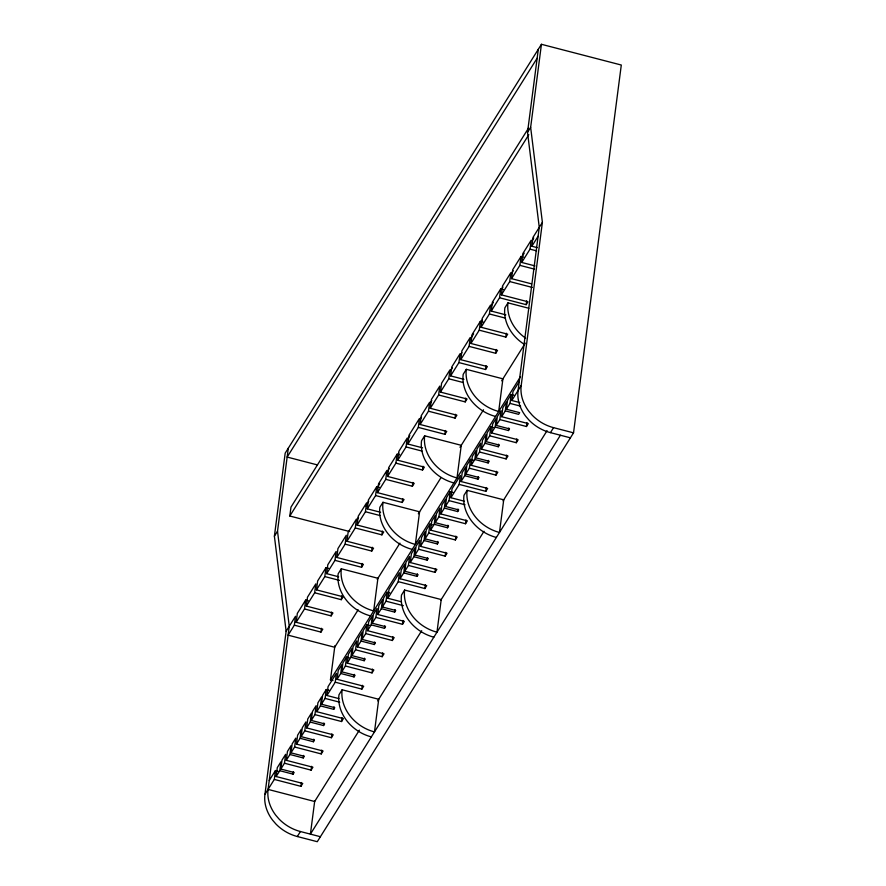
<?xml version="1.0" encoding="UTF-8"?>
<svg xmlns="http://www.w3.org/2000/svg" width="886" height="886" viewBox="0 0 886 886"><rect width="100%" height="100%" fill="white"/><g stroke="black" fill="none" stroke-linecap="round" stroke-linejoin="round"><path stroke-width="1.33" d="M274.394 536.207L285.181 453.156L541.435 44.3L621.296 65.032L573.53 432.844L317.277 841.7L297.308 836.517A38.585 31.996 32.1 0 1 275.9 823.991L272.666 820.248A38.585 31.996 32.1 0 1 264.936 794.388L286.134 631.242L274.394 536.207L277.517 531.223L288.304 448.172M349.715 531.567L289.811 516.017L290.973 507.124L528.51 128.127M320.4 836.716L300.432 831.533A38.585 31.996 32.1 0 1 279.024 819.007L275.79 815.253A38.585 31.996 32.1 0 1 268.07 789.404L289.257 626.258L277.517 531.223M264.936 794.388L274.317 779.425L275.468 770.532L278.138 771.219M358.143 609.812L334.686 647.245L288.094 635.162L294.351 625.184L295.503 616.291L286.134 631.242M276.133 776.524L277.296 767.619L280.94 761.805L279.788 770.709L276.133 776.524L302.757 783.434L300.941 786.336L274.317 779.425M294.351 625.184L320.965 632.095L322.792 629.182L296.168 622.282L297.331 613.378L305.659 600.077L308.328 600.774M280.829 769.048L281.981 760.144L285.624 754.329L284.472 763.223L280.829 769.048L294.141 772.492L293.1 774.165L279.788 770.709M296.168 622.282L304.507 608.981L305.659 600.077M286.3 760.321L287.452 751.417L291.095 745.602L289.943 754.495L286.3 760.321L312.913 767.232L311.097 770.133L284.472 763.223M306.323 606.068L307.486 597.175L315.815 583.874L314.663 592.778L306.323 606.068L332.948 612.979L331.131 615.892L304.507 608.981M290.985 752.834L292.136 743.941L295.78 738.127L294.628 747.02L290.985 752.834L304.297 756.29L303.256 757.951L289.943 754.495M296.456 744.107L297.607 735.214L301.251 729.399L300.099 738.293L296.456 744.107L323.069 751.018L321.253 753.931L294.628 747.02M314.663 592.778L341.287 599.689L343.103 596.776L316.479 589.866L317.642 580.972L325.97 567.671L328.64 568.369M293.1 774.165L293.421 771.617M301.14 736.631L302.292 727.738L305.936 721.913L304.784 730.817L301.14 736.631L314.452 740.087L313.411 741.748L300.099 738.293M316.479 589.866L324.819 576.576L325.97 567.671M306.611 727.904L307.763 719.011L311.407 713.197L310.255 722.09L306.611 727.904L333.225 734.815L331.408 737.728L304.784 730.817M326.646 573.663L327.798 564.77L336.126 551.469L334.974 560.362L326.646 573.663L338.618 576.775M303.256 757.951L303.577 755.415M300.941 786.336L301.428 782.526M320.965 632.095L321.463 628.285M311.296 720.429L312.448 711.536L316.103 705.71L314.94 714.614L311.296 720.429L324.608 723.884L323.567 725.545L310.255 722.09M316.767 711.702L317.919 702.808L321.563 696.983L320.411 705.887L316.767 711.702L343.38 718.612L341.564 721.525L314.94 714.614M336.802 557.46L337.954 548.556L346.282 535.266L345.13 544.159L336.802 557.46L363.415 564.371L361.599 567.273L334.974 560.362M313.411 741.748L313.744 739.212M311.097 770.133L311.584 766.324M331.131 615.892L331.619 612.082M320.411 705.887L333.723 709.343L334.764 707.681L321.452 704.226L322.604 695.322L326.258 689.507L328.916 690.194M321.452 704.226L325.096 698.412L326.258 689.507M326.923 695.499L328.075 686.595L336.414 673.305L335.251 682.198L326.923 695.499L338.895 698.611M346.958 541.257L348.109 532.353L356.438 519.063L355.286 527.956L346.958 541.257L373.571 548.168L371.755 551.07L345.13 544.159M323.567 725.545L323.899 722.998M314.763 800.634L310.41 834.125L560.417 435.236M332.948 680.526L330.445 679.883L334.897 645.65M321.253 753.931L321.74 750.121M341.287 599.689L341.774 595.868M337.079 679.296L338.23 670.392L341.874 664.578L340.722 673.482L337.079 679.296L363.703 686.207L361.876 689.109L335.251 682.198M357.113 525.044L358.265 516.15L366.605 502.849L365.442 511.754L357.113 525.044L383.727 531.954L381.91 534.867L355.286 527.956M333.723 709.343L334.055 706.795M331.408 737.728L331.907 733.907M340.722 673.482L354.035 676.926L355.076 675.265L341.763 671.809L342.926 662.916L346.57 657.102L349.228 657.789M341.763 671.809L345.407 665.995L346.57 657.102M347.234 663.093L348.386 654.189L352.041 648.375L350.878 657.268L347.234 663.093L373.859 669.993L372.031 672.906L345.407 665.995M380.581 512.296L367.269 508.841L368.421 499.948L376.76 486.647L379.418 487.344M341.564 721.525L342.062 717.704M361.599 567.273L362.086 563.463M351.919 655.607L353.082 646.714L356.726 640.899L355.563 649.792L351.919 655.607L365.231 659.062L364.19 660.723L350.878 657.268M367.269 508.841L375.598 495.551L376.76 486.647M357.39 646.88L358.542 637.986L362.197 632.172L361.034 641.065L357.39 646.88L384.015 653.79L382.187 656.703L355.563 649.792M377.425 492.638L378.577 483.745L386.916 470.444L385.753 479.348L377.425 492.638L404.049 499.549L402.222 502.462L375.598 495.551M354.035 676.926L354.367 674.39M371.755 551.07L372.253 547.26M361.034 641.065L374.346 644.521L375.387 642.859L362.075 639.404L363.238 630.511L366.882 624.685L369.54 625.383M362.075 639.404L365.719 633.59L366.882 624.685M367.546 630.677L368.698 621.784L372.353 615.969L371.19 624.863L367.546 630.677L394.17 637.588L392.343 640.5L365.719 633.59M385.753 479.348L412.378 486.248L414.205 483.346L387.581 476.435L388.732 467.531L397.072 454.241L399.73 454.928M364.19 660.723L364.523 658.187M361.876 689.109L362.374 685.299M381.91 534.867L382.409 531.057M372.231 623.201L373.394 614.297L377.037 608.483L375.885 617.387L372.231 623.201L385.543 626.657L384.502 628.318L371.19 624.863M387.581 476.435L395.909 463.134L397.072 454.241M377.702 614.474L378.854 605.581L382.508 599.756L381.345 608.66L377.702 614.474L404.326 621.385L402.499 624.298L375.885 617.387M397.736 460.233L398.888 451.328L407.228 438.038L406.065 446.932L397.736 460.233L424.361 467.143L422.533 470.045L395.909 463.134M374.346 644.521L374.678 641.985M372.031 672.906L372.53 669.096M381.345 608.66L394.658 612.115L395.699 610.454L382.387 606.999L383.549 598.094L387.193 592.28L389.851 592.967M382.387 606.999L386.041 601.184L387.193 592.28M387.858 598.272L389.02 589.367L399.431 572.755L398.279 581.648L387.858 598.272L401.17 601.727M407.892 444.03L409.044 435.126L419.466 418.502L418.314 427.406L407.892 444.03L422.533 447.829M384.502 628.318L384.834 625.771M382.187 656.703L382.686 652.893M402.222 502.462L402.72 498.641M394.658 612.115L394.99 609.568M400.095 578.746L401.258 569.842L404.902 564.028L403.75 572.921L400.095 578.746L426.72 585.646L424.903 588.559L398.279 581.648M420.13 424.494L421.293 415.6L429.621 402.299L428.47 411.204L420.13 424.494L446.754 431.404L444.927 434.317L418.314 427.406M392.343 640.5L392.841 636.68M412.378 486.248L412.876 482.438M404.791 571.26L405.943 562.366L409.587 556.552L408.435 565.445L404.791 571.26L418.103 574.715L417.051 576.376L403.75 572.921M410.251 562.532L411.414 553.639L415.058 547.825L413.906 556.718L410.251 562.532L436.876 569.443L435.059 572.356L408.435 565.445M430.286 408.291L431.449 399.398L439.777 386.097L438.625 395.001L430.286 408.291L456.91 415.202L455.083 418.114L428.47 411.204M402.499 624.298L402.997 620.477M422.533 470.045L423.032 466.235M414.947 555.057L416.099 546.164L419.742 540.338L418.591 549.242L414.947 555.057L428.259 558.512L427.218 560.173L413.906 556.718M420.418 546.33L421.57 537.437L425.214 531.611L424.062 540.515L420.418 546.33L447.031 553.241L445.215 556.153L418.591 549.242M440.442 392.088L441.605 383.184L449.933 369.894L448.781 378.787L440.442 392.088L467.066 398.999L465.239 401.901L438.625 395.001M417.051 576.376L417.384 573.84M424.062 540.515L437.374 543.971L438.415 542.31L425.103 538.854L426.255 529.95L429.898 524.135L432.567 524.833M425.103 538.854L428.746 533.04L429.898 524.135M430.574 530.127L431.726 521.234L435.369 515.408L434.218 524.313L430.574 530.127L457.187 537.038L455.371 539.951L428.746 533.04M450.597 375.885L451.76 366.981L460.089 353.691L458.937 362.584L450.597 375.885L463.91 379.341M427.218 560.173L427.539 557.637M424.903 588.559L425.391 584.749M444.927 434.317L445.425 430.496M435.259 522.651L436.41 513.747L440.054 507.933L438.902 516.837L435.259 522.651L448.571 526.107L447.53 527.768L434.218 524.313M440.73 513.924L441.881 505.02L445.525 499.206L444.373 508.11L440.73 513.924L467.343 520.835L465.527 523.737L438.902 516.837M460.753 359.683L461.916 350.778L470.245 337.488L469.093 346.382L460.753 359.683L487.378 366.582L485.561 369.495L458.937 362.584M437.374 543.971L437.695 541.424M435.059 572.356L435.547 568.546M455.083 418.114L455.581 414.294M444.373 508.11L457.685 511.565L458.726 509.904L445.414 506.449L446.566 497.544L450.21 491.73L452.879 492.417M445.414 506.449L449.058 500.623L450.21 491.73M450.885 497.722L452.037 488.817L460.377 475.527L459.214 484.42L450.885 497.722L464.198 501.177M469.093 346.382L495.717 353.292L497.533 350.38L470.92 343.469L472.072 334.576L480.4 321.275L483.069 321.972M447.53 527.768L447.851 525.221M445.215 556.153L445.702 552.332M465.239 401.901L465.737 398.091M470.92 343.469L479.248 330.179L480.4 321.275M461.041 481.519L462.193 472.615L465.837 466.8L464.685 475.693L461.041 481.519L487.654 488.419L485.838 491.331L459.214 484.42M481.076 327.266L482.228 318.373L490.556 305.072L489.404 313.976L481.076 327.266L507.689 334.177L505.873 337.09L479.248 330.179M457.685 511.565L458.018 509.018M455.371 539.951L455.858 536.13M464.685 475.693L477.997 479.149L479.038 477.488L465.726 474.032L466.878 465.139L470.532 459.313L473.19 460.011M465.726 474.032L469.37 468.218L470.532 459.313M471.197 465.305L472.349 456.412L475.992 450.597L474.841 459.491L471.197 465.305L497.821 472.216L495.994 475.129L469.37 468.218M505.873 314.862L491.232 311.064L492.383 302.17L500.712 288.869L503.381 289.556M465.527 523.737L466.014 519.927M485.561 369.495L486.049 365.685M475.882 457.829L477.033 448.936L480.688 443.111L479.525 452.015L475.882 457.829L489.194 461.285L488.153 462.946L474.841 459.491M491.232 311.064L499.56 297.762L500.712 288.869M481.353 449.102L482.505 440.209L486.148 434.384L484.996 443.288L481.353 449.102L507.977 456.013L506.15 458.926L479.525 452.015M501.387 294.861L502.539 285.956L510.879 272.666L509.716 281.56L501.387 294.861L528.001 301.772L526.184 304.673L499.56 297.762M477.997 479.149L478.329 476.613M495.717 353.292L496.204 349.483M484.996 443.288L498.309 446.743L499.35 445.082L486.037 441.627L487.2 432.722L490.844 426.908L493.502 427.606M570.407 437.828L550.439 432.645A38.585 31.996 32.1 0 1 529.031 420.119L525.797 416.376A38.585 31.996 32.1 0 1 518.066 390.516L539.264 227.37L527.524 132.346L538.311 49.284M486.037 441.627L489.681 435.812L490.844 426.908M573.53 432.844L553.562 427.661A38.585 31.996 32.1 0 1 532.154 415.135L528.92 411.392A38.585 31.996 32.1 0 1 521.201 385.532L542.387 222.386L530.648 127.351L541.435 44.3M491.508 432.9L492.66 423.995L496.315 418.181L495.152 427.085L491.508 432.9L518.133 439.81L516.305 442.712L489.681 435.812M531.511 283.841L511.543 278.658L512.695 269.754L521.034 256.464L523.692 257.15M488.153 462.946L488.485 460.399M485.838 491.331L486.336 487.521M505.873 337.09L506.36 333.269M496.193 425.424L497.356 416.52L501 410.705L499.837 419.599L496.193 425.424L509.505 428.879L508.464 430.541L495.152 427.085M511.543 278.658L519.872 265.357L521.034 256.464M501.664 416.697L502.816 407.793L506.471 401.978L505.308 410.882L501.664 416.697L528.289 423.608L526.461 426.509L499.837 419.599M521.699 262.455L522.851 253.551L531.19 240.25L530.027 249.154L521.699 262.455L535.011 265.9M498.309 446.743L498.641 444.196M495.994 475.129L496.492 471.308M505.308 410.882L518.62 414.338L519.661 412.666L506.349 409.221L507.512 400.317L511.156 394.503L513.814 395.189M506.349 409.221L509.993 403.396L511.156 394.503M519.805 402.565L511.82 400.494L512.972 391.59L519.229 381.622M537.182 247.626L531.855 246.242L533.007 237.348L542.387 222.386M508.464 430.541L508.797 427.993M506.15 458.926L506.648 455.105M526.184 304.673L526.683 300.863M516.305 442.712L516.804 438.902M526.461 426.509L526.96 422.7M537.16 58.188L287.153 457.065L317.476 464.94M527.524 132.346L530.648 127.351M289.811 516.017L528.82 134.683M357.047 519.872L358.509 517.524M365.84 505.828L368.775 501.155M376.838 488.286L379.773 483.601M386.374 473.08L389.297 468.395M397.36 455.537L398.833 453.189M407.626 439.157L409.83 435.646M420.097 419.266L421.559 416.929M429.621 404.06L431.825 400.55M450.154 371.312L452.347 367.801M460.421 354.932L461.883 352.595M470.676 338.552L473.611 333.878M480.212 323.346L482.416 319.846M491.209 305.803L493.413 302.292M501.476 289.423L502.938 287.086M510.27 275.391L513.204 270.706M521.267 257.848L524.202 253.163M532.264 240.294L533.737 237.957M531.855 246.242L538.101 236.274M341.309 568.779A38.585 31.996 32.1 0 0 373.682 610.908L377.912 578.27L341.309 568.779L338.186 573.763A38.585 31.996 32.1 0 0 370.558 615.892M382.985 502.296A38.585 31.996 32.1 0 0 415.346 544.425L419.587 511.798L382.985 502.296L379.85 507.279A38.585 31.996 32.1 0 0 412.223 549.409M424.649 435.812A38.585 31.996 32.1 0 0 457.01 477.942L461.252 445.315L424.649 435.812L421.526 440.796A38.585 31.996 32.1 0 0 453.887 482.925M466.313 369.329A38.585 31.996 32.1 0 0 498.685 411.458L502.916 378.831L466.313 369.329L463.19 374.324A38.585 31.996 32.1 0 0 495.551 416.453M528.898 308.284L507.977 302.857L504.854 307.841A38.585 31.996 32.1 0 0 523.537 343.846M377.203 579.4L399.94 543.14M418.336 513.791L440.995 477.632M460 447.308L483.512 409.786M501.664 380.825L525.309 343.115M330.445 679.883L520.337 376.915M269.222 780.5L275.468 770.532M511.82 400.494L521.201 385.532M342.118 689.784A38.585 31.996 32.1 0 0 374.479 731.914L378.721 699.275L342.118 689.784L338.984 694.768A38.585 31.996 32.1 0 0 371.356 736.897M404.614 590.054A38.585 31.996 32.1 0 0 436.975 632.183L441.217 599.556L404.614 590.054L401.491 595.049A38.585 31.996 32.1 0 0 433.852 637.178M467.11 490.335A38.585 31.996 32.1 0 0 499.482 532.464L503.724 499.837L467.11 490.335L463.987 495.318A38.585 31.996 32.1 0 0 496.359 537.448M359.373 730.142L314.652 801.498L268.07 789.404M377.702 700.892L421.692 630.71M440.752 600.298L484.011 531.279M503.071 500.867L547.061 430.685M297.308 836.517L300.432 831.533M550.439 432.645L553.562 427.661M530.027 249.154L536.683 250.882M519.872 265.357L534.513 269.156M509.716 281.56L532.342 287.441M489.404 313.976L505.374 318.118M448.781 378.787L463.422 382.586M509.993 403.396L520.647 406.165M406.065 446.932L422.046 451.085M449.058 500.623L465.028 504.776M365.442 511.754L380.083 515.552M324.819 576.576L339.46 580.374M386.041 601.184L403.34 605.67M325.096 698.412L339.737 702.21M525.62 338.153A38.585 31.996 32.1 0 1 507.977 302.857"/></g></svg>
